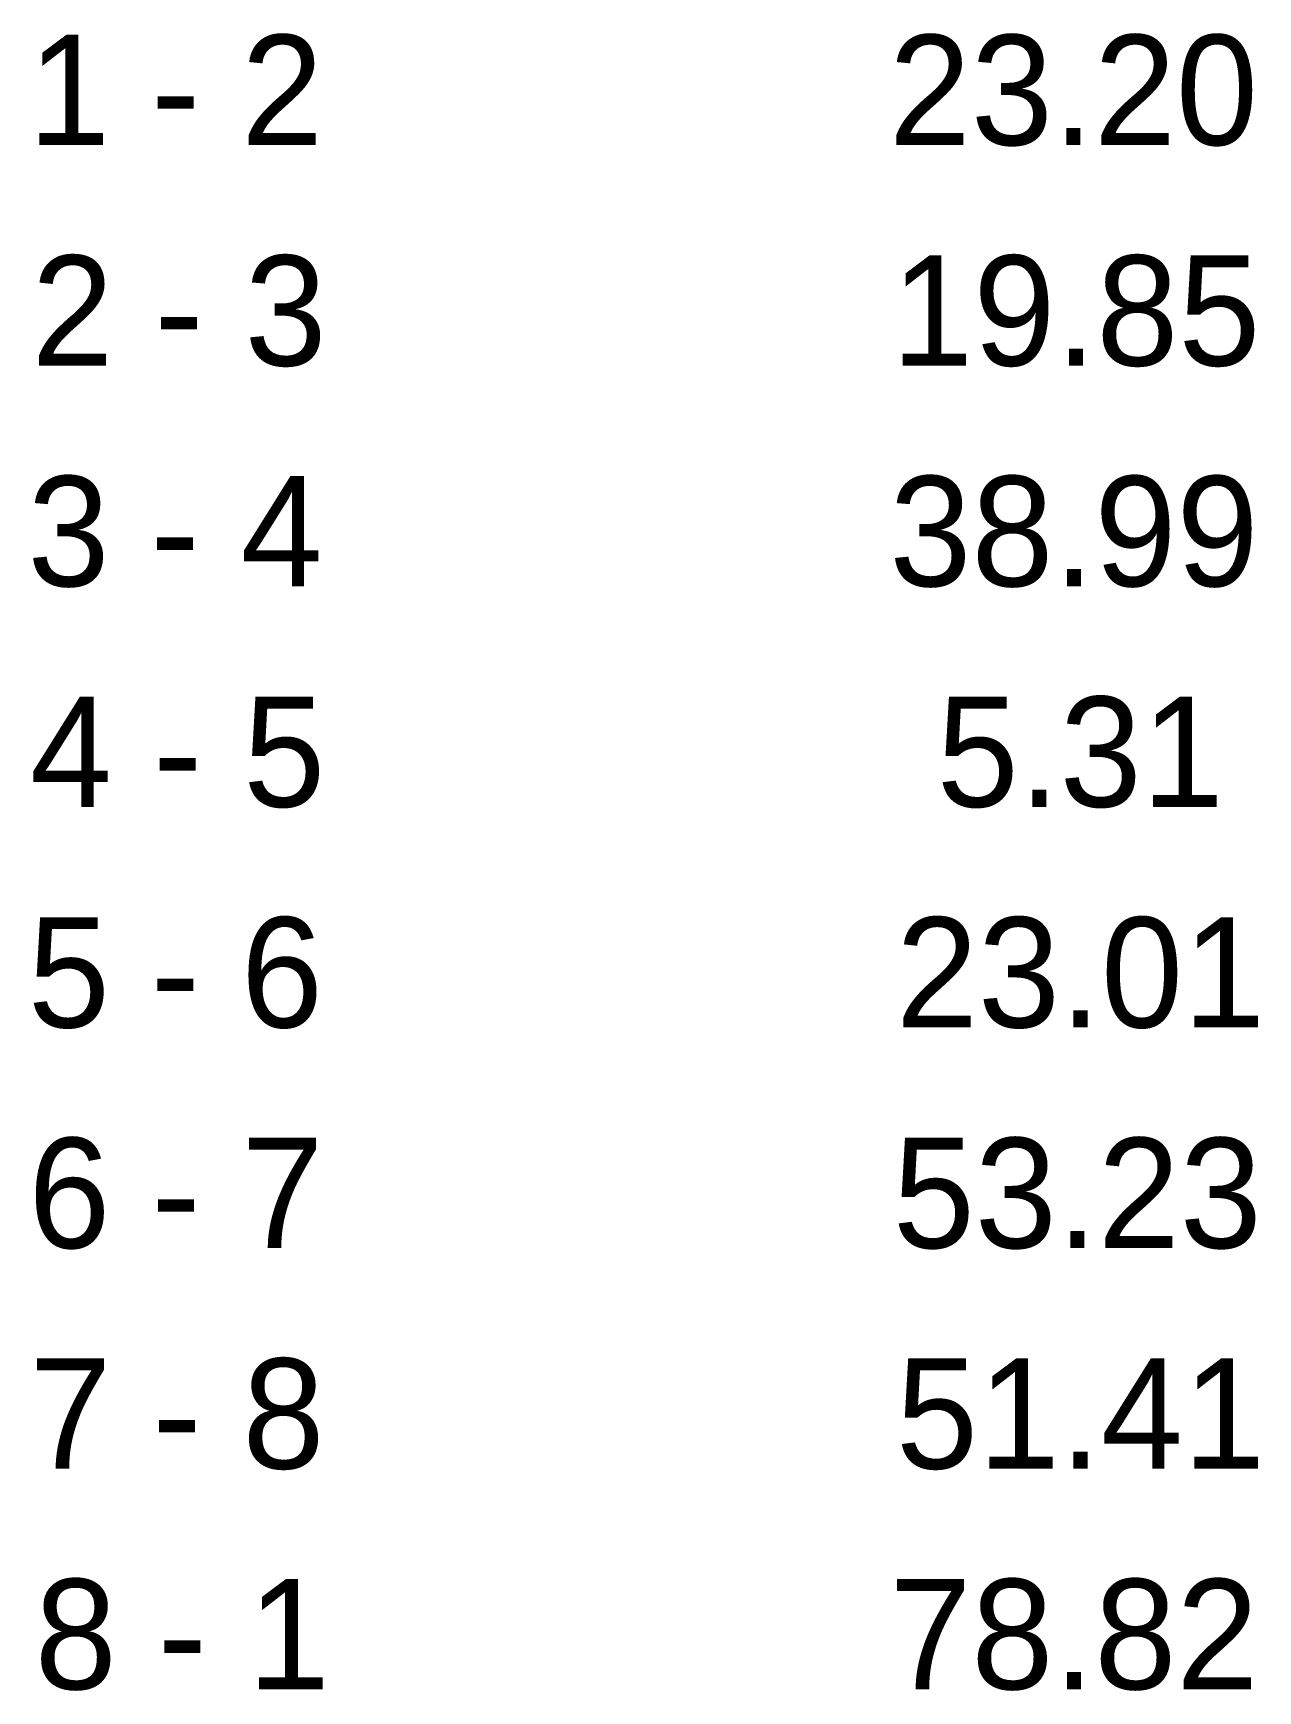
# Model space of a CAD drawing. Extents: x 532772 to 536279, y 1846164 to 1846747.
# Drawn here: x 532772.1 to 532838.7, y 1846183.1 to 1846273.3 of the extents above.
import ezdxf

# ---------------------------------------------------------------- set-up
doc = ezdxf.new("R2010")
doc.units = 0
doc.layers.add('Level 52', color=7, linetype='Continuous')

msp = doc.modelspace()

# ---------------------------------------------------------------- texts
at = {"layer": 'Level 52'}
for s, p in [('1 - 2', (532771.782, 1846267.226)), ('23.20', (532818.606, 1846267.226)), ('2 - 3', (532771.966, 1846255.226)), ('19.85', (532818.74, 1846255.226)), ('3 - 4', (532771.751, 1846243.226)), ('38.99', (532818.637, 1846243.226)), ('5.31', (532821.208, 1846231.226)), ('4 - 5', (532771.89, 1846231.226)), ('5 - 6', (532771.768, 1846219.226)), ('23.01', (532818.992, 1846219.226)), ('6 - 7', (532771.796, 1846207.226)), ('53.23', (532818.817, 1846207.226)), ('7 - 8', (532771.851, 1846195.226)), ('51.41', (532818.992, 1846195.226)), ('8 - 1', (532772.141, 1846183.226)), ('78.82', (532818.632, 1846183.226))]:
    msp.add_text(s, height=6, dxfattribs=at).set_placement(p)

doc.saveas('drawing.dxf')
